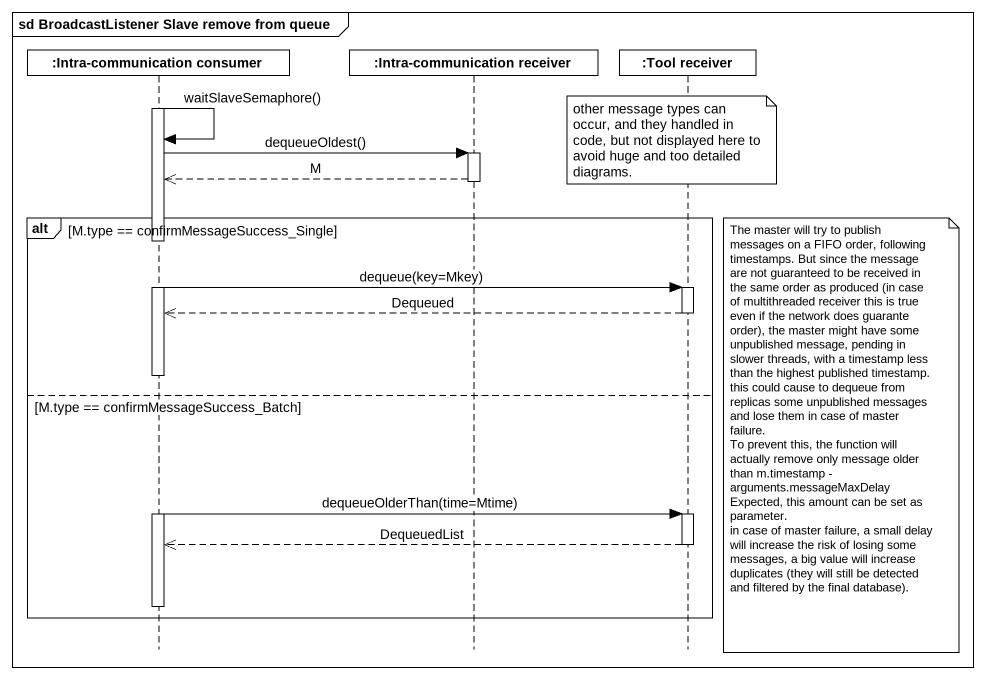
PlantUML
@startuml
mainframe sd BroadcastListener Slave remove from queue
hide footbox
participant ":Intra-communication consumer" as Intra_communication_consumer
participant ":Intra-communication receiver" as Intra_communication_receiver
participant ":Tool receiver" as Tool_receiver

activate Intra_communication_consumer
Intra_communication_consumer -> Intra_communication_consumer : waitSlaveSemaphore()
note over Tool_receiver : other message types can occur, and they handled in code, but not displayed here to avoid huge and too detailed diagrams.
Intra_communication_consumer -> Intra_communication_receiver : dequeueOldest()
activate Intra_communication_receiver
Intra_communication_receiver -->> Intra_communication_consumer : M
deactivate Intra_communication_receiver
alt M.type == confirmMessageSuccess_Single
  Intra_communication_consumer -> Tool_receiver : dequeue(key=Mkey)
  activate Tool_receiver
  Tool_receiver -->> Intra_communication_consumer : Dequeued
  deactivate Tool_receiver
else M.type == confirmMessageSuccess_Batch
  note right of Tool_receiver
    The master will try to publish messages on a FIFO order, following timestamps. But since the message are not guaranteed to be received in the same order as produced (in case of multithreaded receiver this is true even if the network does guarante order), the master might have some unpublished message, pending in slower threads, with a timestamp less than the highest published timestamp.
    this could cause to dequeue from replicas some unpublished messages and lose them in case of master failure.
    To prevent this, the function will actually remove only message older than m.timestamp - arguments.messageMaxDelayExpected, this amount can be set as parameter.
    in case of master failure, a small delay will increase the risk of losing some messages, a big value will increase duplicates (they will still be detected and filtered by the final database).
  end note
  Intra_communication_consumer -> Tool_receiver : dequeueOlderThan(time=Mtime)
  activate Tool_receiver
  Tool_receiver -->> Intra_communication_consumer : DequeuedList
  deactivate Tool_receiver
  deactivate Intra_communication_consumer
end
@enduml
